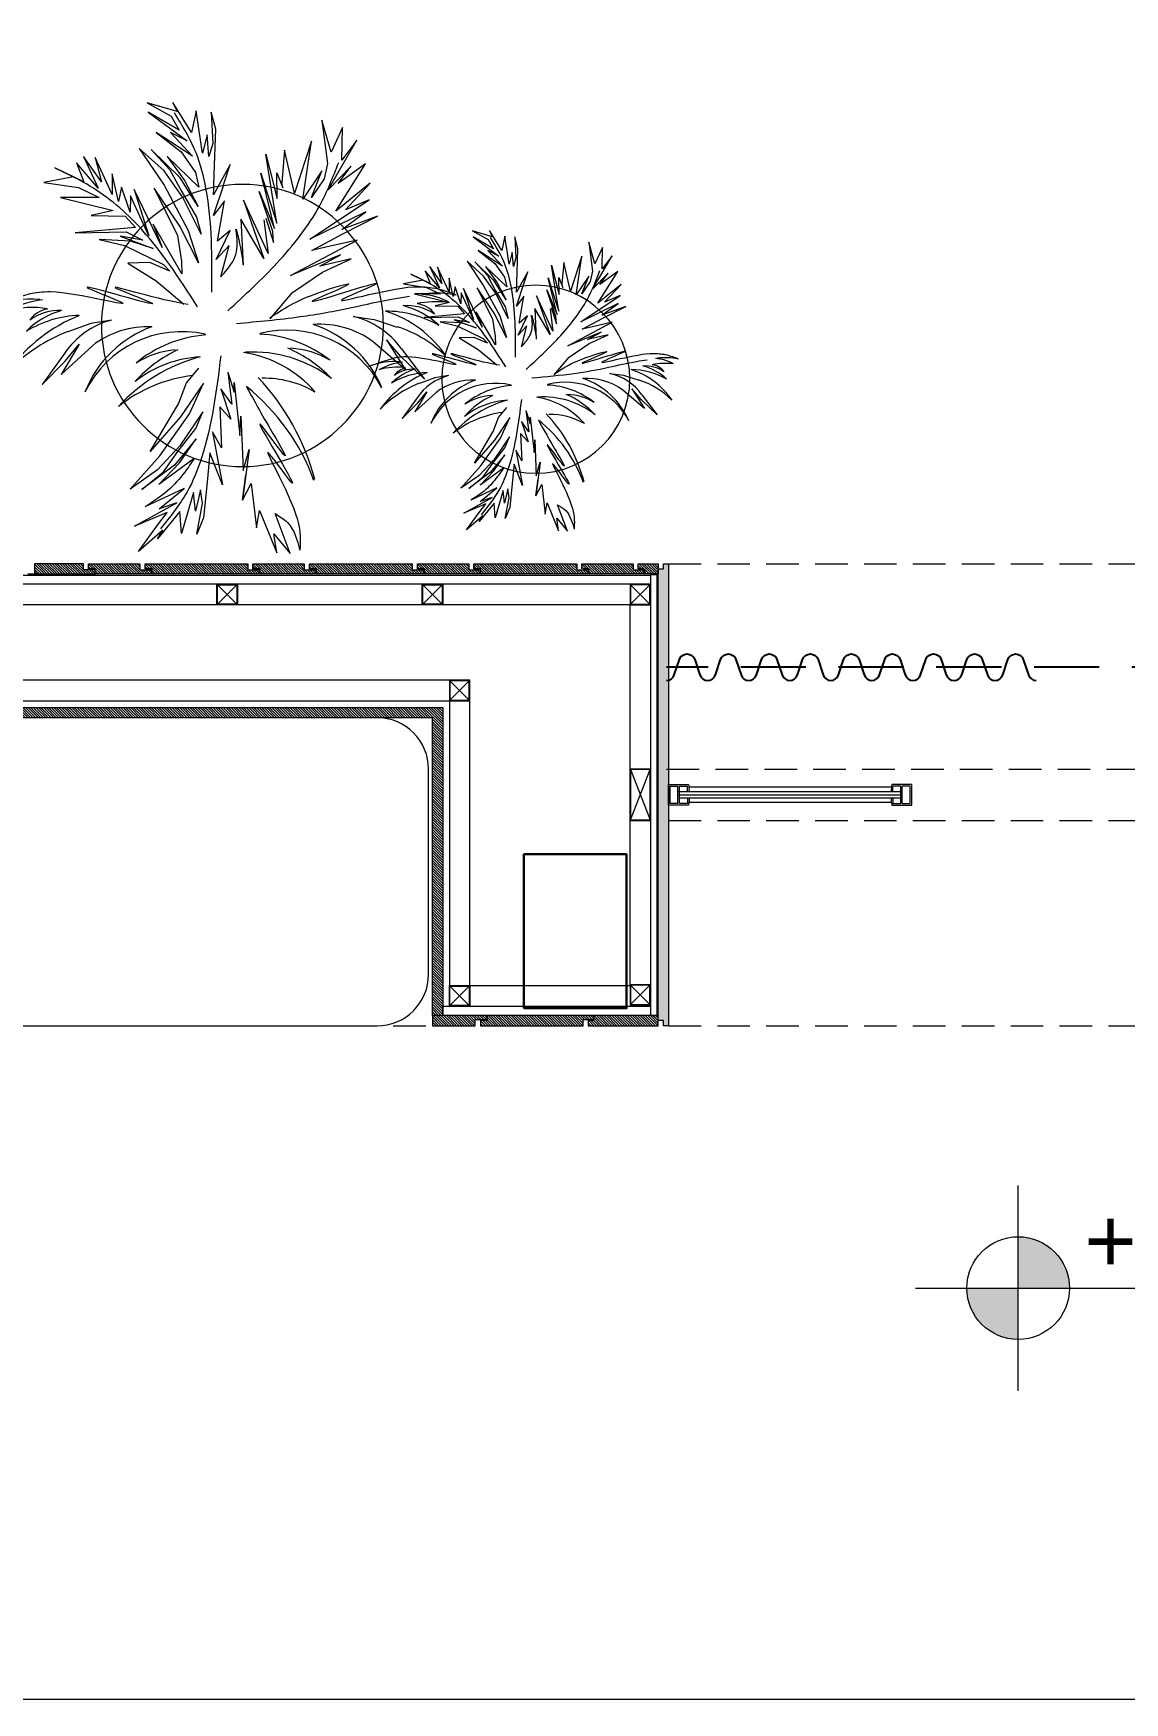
# Model space of a CAD drawing. Header units: centimetres. Extents: x 5488 to 20269, y -31398 to -19684.
# Drawn here: x 17221.9 to 17434.6, y -24180.8 to -23855.7 of the extents above; entities that cross this region are included whole.
import ezdxf
from ezdxf.enums import TextEntityAlignment as Align

# ---------------------------------------------------------------- set-up
doc = ezdxf.new("R2010")
doc.units = ezdxf.units.CM
doc.set_wipeout_variables(frame=1)
doc.linetypes.add('HIDDEN', pattern=[9.525, 6.35, -3.175])
doc.linetypes.add('HIDDENX2', pattern=[19.05, 12.7, -6.35])
doc.layers.add('0-LNS-VLF-PERDE', color=10, linetype='Continuous')
for name, color, linetype, lineweight in [('CRC_plan_kot', 4, 'Continuous', 20), ('CRC_plan_kot_isim', 3, 'Continuous', 20), ('xxx_Auto_DIMENSION_INTERIOR', 33, 'Continuous', 0), ('xxx_Auto_Dograma_Cam', 153, 'Continuous', 0), ('xxx_Auto_Dograma_Metal', 157, 'Continuous', 0), ('xxx_Auto_Element_Dograma Metal', 211, 'Continuous', 20), ('xxx_Auto_Kaplama_Ahşap', 34, 'Continuous', 0), ('xxx_Auto_Kaplama_Ahşap Tarama', 16, 'Continuous', 5), ('xxx_Auto_Kaplama_Mermer', 43, 'Continuous', 13), ('xxx_Auto_Kaplama_Siva Sap', 253, 'Continuous', 13), ('xxx_Auto_Kaplama_Tavan Alcipan', 8, 'Continuous', 13), ('xxx_Auto_Konstruksiyon_Metal', 141, 'Continuous', 0), ('xxx_Auto_Merdiven_Merdiven', 163, 'Continuous', 15), ('xxx_Auto_Mobilya_Ahsap', 34, 'Continuous', 20), ('xxx_Auto_Tasiyici_Betonarme', 1, 'Continuous', 30), ('xxx_Auto_Tefris_Silik', 252, 'Continuous', 13), ('xxx_Auto_Tefris_Tefris', 32, 'Continuous', 15), ('xxx_Auto_Yardimci_Yazi', 7, 'Continuous', 9)]:
    doc.layers.add(name, color=color, linetype=linetype, lineweight=lineweight)
doc.layers.add('wipeout', color=7, linetype='Continuous', true_color=0xffffff)
doc.layers.add('xxx_Auto_Kaplama_Mermer Tarama', color=7, linetype='Continuous', lineweight=0, true_color=0xadadad)
doc.layers.add('xxx_Auto_LANDSCAPE', color=7, linetype='Continuous', lineweight=0, true_color=0x496639)
doc.styles.add('a_Arial-50', font='arial.ttf', dxfattribs={"height": 0.125})
pattern_1 = [(135, (10220.38697, 0), (-0.2499999996, -0.2499999996), [])]

# ---------------------------------------------------------------- blocks, each defined once
blk = doc.blocks.new('A$Cb3d25d0a')
at = {"layer": 'xxx_Auto_Konstruksiyon_Metal', "lineweight": 20}
h = blk.add_hatch(color=256, dxfattribs=at)
h.dxf.hatch_style = 1
h.paths.add_polyline_path([(2, 2), (2, -2), (-2, -2), (-2, 2)])
h.paths.add_polyline_path([(1.88, 1.88), (-1.88, 1.88), (-1.88, -1.88), (1.88, -1.88)], flags=16)
for points in [[(2, -2), (2, 2), (-2, 2), (-2, -2)], [(1.88, -1.88), (1.88, 1.88), (-1.88, 1.88), (-1.88, -1.88)]]:
    blk.add_lwpolyline(points, close=True, dxfattribs=at)
for points in [[(1.88, -1.88), (-1.88, 1.88)], [(1.88, 1.88), (-1.88, -1.88)]]:
    blk.add_lwpolyline(points, dxfattribs=at)
blk = doc.blocks.new('*U64')
at = {"layer": 'xxx_Auto_Konstruksiyon_Metal', "color": 0}
blk.add_blockref('A$Cb3d25d0a', (0, 0), dxfattribs=at)
blk = doc.blocks.new('*U65')
at = {"layer": 'xxx_Auto_Kaplama_Ahşap', "color": 0, "linetype": 'ByBlock', "lineweight": -2, "transparency": 16777216}
blk.add_blockref('*U64', (0, 0), dxfattribs=at)
blk = doc.blocks.new('*U66')
at = {"layer": 'xxx_Auto_Konstruksiyon_Metal', "color": 0}
blk.add_blockref('A$Cb3d25d0a', (0, 0), dxfattribs=at)
blk = doc.blocks.new('*U67')
at = {"layer": 'xxx_Auto_Kaplama_Ahşap', "color": 0, "linetype": 'ByBlock', "lineweight": -2, "transparency": 16777216}
blk.add_blockref('*U66', (0, 0), dxfattribs=at)
blk = doc.blocks.new('gizliprofil_e')
at = {"layer": 'xxx_Auto_Element_Dograma Metal'}
for p, q in [((0.05, -2.3), (0.05, 1.1)), ((0.35, -2.3), (0.35, 1.1))]:
    blk.add_line(p, q, dxfattribs=at)
for points in [[(-1.7, -2.6), (2.2, -2.6), (2.2, 1.4), (-1.7, 1.4)], [(-1.5, 0.05), (-1.5, 0.05), (-1.5, 0.05), (-1.5, 1.1)], [(0.05, 1.1), (-1.5, 1.1)], [(0.35, -2.3), (1.9, -2.3), (1.9, 1.1), (0.35, 1.1)], [(-1.5, -1.25), (-1.5, -1.25), (-1.5, -1.25), (-1.5, -2.3)], [(-1.5, -2.3), (0.05, -2.3)]]:
    blk.add_lwpolyline(points, dxfattribs=at)
for centre, radius, start, end in [((3.52, 0.34), 5.32, 168.5228, 183.0808), ((-1.65, 0.24), 0.24, 230.6527, 307.686), ((2.75, -1.6), 4.56, 175.6886, 192.7072), ((-1.65, -1.44), 0.24, 52.3134, 129.3468)]:
    blk.add_arc(centre, radius, start, end, dxfattribs=at)
blk = doc.blocks.new('4X10 PROFİL')
at = {"layer": 'xxx_Auto_Konstruksiyon_Metal'}
h = blk.add_hatch(color=256, dxfattribs=at)
h.dxf.hatch_style = 1
h.paths.add_polyline_path([(6769.8, -31068.3), (6669.8, -31068.3), (6669.8, -31108.3), (6769.8, -31108.3)])
h.paths.add_polyline_path([(6768.8, -31107.3), (6670.8, -31107.3), (6670.8, -31069.3), (6768.8, -31069.3)], flags=16)
for p, q in [((6670.8, -31069.3), (6768.8, -31107.3)), ((6768.8, -31069.3), (6670.8, -31107.3))]:
    blk.add_line(p, q, dxfattribs=at)
for points in [[(6669.8, -31068.3), (6769.8, -31068.3), (6769.8, -31108.3), (6669.8, -31108.3)], [(6670.8, -31069.3), (6768.8, -31069.3), (6768.8, -31107.3), (6670.8, -31107.3)]]:
    blk.add_lwpolyline(points, close=True, dxfattribs=at)
blk = doc.blocks.new('*U119')
at = {"layer": '0-LNS-VLF-PERDE', "ltscale": 4}
for points in [[(-167.48, 3.42, 0.322823), (-165.98, 4.5), (-164.98, 7.5, -0.720759), (-161.98, 7.5), (-160.98, 4.5, 0.720759), (-157.98, 4.5), (-156.98, 7.5, -0.322823), (-155.48, 8.58, -0.322823), (-153.98, 7.5), (-152.98, 4.5, 0.720759), (-149.98, 4.5), (-148.98, 7.5, -0.720759), (-145.98, 7.5), (-144.98, 4.5, 0.720759), (-141.98, 4.5), (-140.98, 7.5, -0.322823), (-139.48, 8.58, -0.322823), (-137.98, 7.5), (-136.98, 4.5, 0.720759), (-133.98, 4.5), (-132.98, 7.5, -0.720759), (-129.98, 7.5), (-128.98, 4.5, 0.720759), (-125.98, 4.5), (-124.98, 7.5, -0.322823), (-123.48, 8.58, -0.322823), (-121.98, 7.5), (-120.98, 4.5, 0.720759), (-117.98, 4.5), (-116.98, 7.5, -0.720759), (-113.98, 7.5), (-112.98, 4.5, 0.322823), (-111.48, 3.42, 0.322823), (-109.98, 4.5), (-108.98, 7.5, -0.720759), (-105.98, 7.5), (-104.98, 4.5, 0.720759), (-101.98, 4.5), (-100.98, 7.5, -0.322823), (-99.48, 8.58, -0.322823), (-97.98, 7.5), (-96.98, 4.5, 0.322823), (-95.48, 3.42, 0.322823)], [(107.32, 3.42, -0.322823), (105.82, 4.5), (104.82, 7.5, 0.720759), (101.82, 7.5), (100.82, 4.5, -0.720759), (97.82, 4.5), (96.82, 7.5, 0.322823), (95.32, 8.58, 0.322823), (93.82, 7.5), (92.82, 4.5, -0.720759), (89.82, 4.5), (88.82, 7.5, 0.720759), (85.82, 7.5), (84.82, 4.5, -0.720759), (81.82, 4.5), (80.82, 7.5, 0.322823), (79.32, 8.58, 0.322823), (77.82, 7.5), (76.82, 4.5, -0.720759), (73.82, 4.5), (72.82, 7.5, 0.720759), (69.82, 7.5), (68.82, 4.5, -0.720759), (65.82, 4.5), (64.82, 7.5, 0.322823), (63.32, 8.58, 0.322823), (61.82, 7.5), (60.82, 4.5, -0.720759), (57.82, 4.5), (56.82, 7.5, 0.720759), (53.82, 7.5), (52.82, 4.5, -0.322823), (51.32, 3.42, -0.322823), (49.82, 4.5), (48.82, 7.5, 0.720759), (45.82, 7.5), (44.82, 4.5, -0.720759), (41.82, 4.5), (40.82, 7.5, 0.322823), (39.32, 8.58, 0.322823), (37.82, 7.5), (36.82, 4.5, -0.322823), (35.32, 3.42, -0.322823)]]:
    blk.add_lwpolyline(points, format="xyb", dxfattribs=at)
at = {"layer": '0-LNS-VLF-PERDE', "linetype": 'HIDDENX2'}
blk.add_lwpolyline([(-167.48, 6), (107.32, 6)], dxfattribs=at)
blk = doc.blocks.new('level_50')
for points in [[(10, 0, 0.414214), (0, 10), (0, 0)], [(0, 0), (-10, 0, 0.414214), (0, -10)]]:
    blk.add_hatch(color=256).paths.add_polyline_path(points)
for p, q in [((0, 0), (0, 20)), ((-20, 0), (0, 0)), ((0, -20), (0, 0)), ((0, 0), (55, 0))]:
    blk.add_line(p, q)
blk.add_circle((0, 0), 10)
blk = doc.blocks.new('level')
blk.add_blockref('level_50', (0, 0))
at = {"layer": 'xxx_Auto_Yardimci_Yazi', "style": 'a_Arial-50'}
blk.add_attdef('LEVEL', text='', height=12.5, dxfattribs=at).set_placement((35, 3), align=Align.CENTER)
blk = doc.blocks.new('PLAN KOT')
at = {"layer": 'CRC_plan_kot'}
ref = blk.add_blockref('level', (-1530.92, 565.75), dxfattribs=at)
ref.add_attrib('LEVEL', '+0.00', dxfattribs={"layer": 'CRC_plan_kot_isim', "height": 12.5, "style": 'a_Arial-50'}).set_placement((-1495.92, 568.75), align=Align.CENTER)
blk = doc.blocks.new('LF13B')
blk.add_wipeout([(26.03, 43.63), (26.03, 44.22), (25.88, 44.55), (25.61, 44.85), (25.1, 45.3), (24.43, 45.81), (16.25, 50.33), (15.69, 51.51), (14.39, 51.61), (13.95, 51.35), (12.45, 51.52), (10.29, 52.22), (8.71, 53.78), (6.68, 52.91), (0, 53.2), (-6.68, 52.91), (-8.71, 53.78), (-10.29, 52.22), (-12.45, 51.52), (-13.77, 51.24), (-15.59, 51.58), (-16.25, 50.33), (-18.38, 49.34), (-23.84, 46.2), (-25.1, 45.3), (-25.61, 44.85), (-25.98, 44.4), (-26.03, 44.22), (-26.03, 43.69), (-26.23, 43.54), (-26.27, 43.46), (-26.27, 40.45), (-26.18, 40.24), (-25.97, 40.15), (-25.42, 40.17), (-17.18, 42.29), (-13.61, 43.04), (-18.75, 38.27), (-24.42, 25.7), (-25.93, 18.94), (-25.97, 12), (-25.56, 8.88), (-24.34, 5.92), (-22.51, 3.51), (-19.95, 1.48), (-17.02, 0.35), (-13.92, 0), (13.92, 0), (17.13, 0.33), (19.98, 1.56), (22.5, 3.46), (24.4, 5.95), (25.62, 8.91), (25.99, 12), (25.85, 18.88), (24.64, 25.67), (22.43, 32.19), (19.17, 38.27), (13.86, 42.98), (16.62, 42.42), (21.2, 41.17), (25.22, 40.21), (25.97, 40.15), (26.18, 40.24), (26.27, 40.45), (26.27, 43.4), (26.23, 43.48)]).dxf.layer = 'wipeout'
for p, q in [((-10.15, 52.64), (-10.22, 52.48)), ((10.15, 52.64), (10.22, 52.48)), ((-14.39, 51.61), (-13.77, 51.24)), ((14.39, 51.61), (13.95, 51.35)), ((-26.27, 43.46), (-26.27, 40.45)), ((-26.03, 44.22), (-26.03, 43.69)), ((26.03, 44.22), (26.03, 43.63)), ((26.27, 43.4), (26.27, 40.45)), ((-13.92, 0), (13.92, 0))]:
    blk.add_line(p, q)
for centre, radius, start, end in [((-0.59, 10.91), 41.5, 89.1834, 128.1554), ((-0.71, 11.52), 41.68, 89.0191, 123.6913), ((-8.34, 51.83), 1.98, 32.9551, 168.5508), ((0.58, 11.09), 41.32, 51.6262, 90.8161), ((0.71, 11.52), 41.68, 56.3087, 90.9809), ((8.34, 51.83), 1.98, 11.4492, 147.0449), ((-14.95, 50.44), 1.31, 53.7762, 184.5443), ((14.95, 50.44), 1.31, 355.4557, 115.7055), ((-16.98, 35.23), 12.94, 125.1398, 128.8598), ((-15.88, 33.75), 14.78, 122.5545, 125.3252), ((15.88, 33.75), 14.78, 54.6748, 57.4455), ((16.98, 35.23), 12.94, 51.1402, 54.8602), ((-26.17, 43.46), 0.1, 128.1554, 180), ((-25.33, 44.1), 0.711, 139.8569, 169.9905), ((-23.63, 42.8), 2.85, 133.9999, 142.098), ((-20.31, 39.34), 7.64, 128.7607, 133.8254), ((-0.08, -38.29), 82.45, 72.41, 107.8981), ((0, 23.24), 24.03, 124.4886, 141.282), ((-0.25, 21.71), 25.52, 40.449, 56.4301), ((20.31, 39.34), 7.64, 46.1746, 51.2393), ((23.63, 42.8), 2.85, 37.902, 46.0001), ((25.33, 44.1), 0.711, 10.0095, 40.1431), ((26.17, 43.4), 0.1, 0, 51.6262), ((-25.97, 40.45), 0.3, 180, 270), ((-25.78, 42.73), 2.58, 265.7607, 277.9661), ((26.7, 46.68), 6.64, 253.7284, 257.1751), ((25.78, 42.73), 2.58, 257.6614, 274.2393), ((25.97, 40.45), 0.3, 270, 0), ((18.5, 13.91), 44.51, 146.8166, 182.4533), ((-18.13, 14.6), 44.17, 356.6251, 32.4012), ((-13.93, 12.04), 12.04, 180.2035, 270.0348), ((13.93, 12.04), 12.04, 269.9652, 359.7965)]:
    blk.add_arc(centre, radius, start, end)
blk = doc.blocks.new('A$C20607937')
at = {"linetype": 'ByBlock', "xscale": -1}
blk.add_blockref('LF13B', (0, 35), dxfattribs=at)
at = {"linetype": 'ByBlock', "xscale": -1, "rotation": 90}
blk.add_blockref('LF13B', (-35, 0), dxfattribs=at)
at = {"linetype": 'ByBlock'}
for p, rotation in [((35, 0), 270), ((0, -35), 180)]:
    blk.add_blockref('LF13B', p, dxfattribs=dict(at, rotation=rotation))
blk.add_wipeout([(45, 0), (44.65, -5.64), (43.59, -11.19), (41.84, -16.57), (39.43, -21.68), (36.41, -26.45), (32.8, -30.8), (28.68, -34.67), (24.11, -37.99), (19.16, -40.72), (13.91, -42.8), (8.43, -44.2), (2.83, -44.91), (-2.83, -44.91), (-8.43, -44.2), (-13.91, -42.8), (-19.16, -40.72), (-24.11, -37.99), (-28.68, -34.67), (-32.8, -30.8), (-36.41, -26.45), (-39.43, -21.68), (-41.84, -16.57), (-43.59, -11.19), (-44.65, -5.64), (-45, 0), (-44.65, 5.64), (-43.59, 11.19), (-41.84, 16.57), (-39.43, 21.68), (-36.41, 26.45), (-32.8, 30.8), (-28.68, 34.67), (-24.11, 37.99), (-19.16, 40.72), (-13.91, 42.8), (-8.43, 44.2), (-2.83, 44.91), (2.83, 44.91), (8.43, 44.2), (13.91, 42.8), (19.16, 40.72), (24.11, 37.99), (28.68, 34.67), (32.8, 30.8), (36.41, 26.45), (39.43, 21.68), (41.84, 16.57), (43.59, 11.19), (44.65, 5.64)]).dxf.layer = 'xxx_Auto_Tefris_Tefris'
for radius in [45, 44]:
    blk.add_circle((0, 0), radius)
blk = doc.blocks.new('palm_plan')
at = {"color": 0}
for p, q in [((-35.71, 74.41), (-52.98, 98.96)), ((-52.98, 98.96), (-46.84, 87.45)), ((-23.8, 73.26), (-39.93, 97.81)), ((-39.93, 97.81), (-36.47, 80.55)), ((-46.84, 87.45), (-62.2, 94.74)), ((-62.2, 94.74), (-52.98, 84)), ((-36.47, 80.55), (-41.85, 90.52)), ((-41.85, 90.52), (-35.71, 74.41)), ((-22.27, 78.25), (-29.56, 95.89)), ((-29.56, 95.89), (-23.8, 73.26)), ((-21.88, 91.67), (-22.27, 78.25)), ((-16.13, 54.85), (-21.88, 91.67)), ((-12.29, 92.06), (-13.82, 72.11)), ((-11.52, 71.73), (-12.29, 92.06)), ((-52.98, 84), (-70.26, 86.69)), ((-70.26, 86.69), (-48.38, 79.78)), ((-48.38, 79.78), (-41.85, 74.79)), ((-13.82, 72.11), (-16.89, 87.45)), ((-16.89, 87.45), (-16.13, 54.85)), ((-36.86, 60.22), (-62.58, 77.1)), ((-62.58, 77.1), (-41.47, 57.53)), ((-35.71, 64.82), (-46.07, 75.56)), ((-46.07, 75.56), (-36.86, 60.22)), ((-41.85, 74.79), (-35.71, 64.82)), ((-10.37, 53.31), (-11.52, 71.73)), ((-5.38, 77.1), (-8.83, 60.6)), ((-3.07, 37.59), (-5.38, 77.1)), ((2.3, 70.19), (-1.15, 53.7)), ((2.3, 53.7), (2.3, 70.19)), ((36.16, 67.82), (44.9, 77.21)), ((-41.47, 57.53), (-64.12, 62.14)), ((-64.12, 62.14), (-49.14, 53.7)), ((-1.92, 65.97), (-3.07, 37.59)), ((-1.15, 53.7), (-1.92, 65.97)), ((30.3, 58.6), (36.16, 67.82)), ((-42.77, 48.25), (-54.95, 53.58)), ((-54.95, 53.58), (-46.58, 53.2)), ((-46.58, 53.2), (-50, 53.96)), ((-8.83, 60.6), (-10.37, 53.31)), ((5.38, 34.9), (2.3, 53.7)), ((-30.97, 42.55), (-66.37, 52.44)), ((-66.37, 52.44), (-42.77, 48.25)), ((-29.07, 40.27), (-58.37, 45.97)), ((-58.37, 45.97), (-30.97, 42.55)), ((-89.18, 34.03), (-98.39, 35.56)), ((-98.39, 35.56), (-83.04, 29.43)), ((-27.93, 38.75), (-50, 41.03)), ((-50, 41.03), (-29.07, 40.27)), ((-35.92, 38.37), (-22.6, 36.85)), ((-35.44, 37.1), (-18.55, 31.73)), ((-22.6, 36.85), (-27.93, 38.75)), ((-80.73, 22.52), (-102.23, 28.66)), ((-102.23, 28.66), (-93.02, 21.76)), ((-72.29, 25.59), (-89.18, 34.03)), ((-77.66, 24.82), (-88.41, 28.66)), ((-88.41, 28.66), (-80.73, 22.52)), ((-83.04, 29.43), (-77.66, 24.82)), ((-48.49, 14.09), (-69.22, 33.26)), ((-69.22, 33.26), (-58.47, 18.69)), ((-18.55, 31.73), (-49.26, 31.73)), ((-49.26, 31.73), (-17.01, 28.66)), ((-17.01, 28.66), (-40.81, 26.36)), ((-40.81, 26.36), (-18.36, 17.24)), ((13.05, 18.41), (5.38, 34.9)), ((-106.07, 19.45), (-116.82, 7.18)), ((-112.21, 5.65), (-89.95, 17.92)), ((-93.02, 21.76), (-111.44, 19.45)), ((-111.44, 19.45), (-106.07, 19.45)), ((-89.95, 17.92), (-97.62, 11.78)), ((-58.47, 18.69), (-72.29, 25.59)), ((-35.44, 10.25), (-53.09, 22.52)), ((-53.09, 22.52), (-48.49, 14.09)), ((-26.99, 5.65), (-37.74, 18.69)), ((-37.74, 18.69), (-35.44, 10.25)), ((-116.82, 7.18), (-105.3, 15.62)), ((-96.86, 16.39), (-112.21, 5.65)), ((-105.3, 15.62), (-96.86, 16.39)), ((-81.5, 17.15), (-100.69, 4.88)), ((-100.69, 4.88), (-86.11, 12.55)), ((-97.62, 11.78), (-81.5, 17.15)), ((-65.38, 13.32), (-86.88, 4.88)), ((-86.11, 12.55), (-73.06, 14.85)), ((-73.06, 14.85), (-65.38, 13.32)), ((-17.78, 4.11), (-30.83, 14.85)), ((-30.83, 14.85), (-26.99, 5.65)), ((-80.73, 0.28), (-96.86, -6.62)), ((-73.82, 6.42), (-93.78, -1.25)), ((-93.78, -1.25), (-79.97, 3.35)), ((-86.88, 4.88), (-71.52, 7.95)), ((-63.84, 3.35), (-80.73, 0.28)), ((-79.97, 3.35), (-66.91, 4.11)), ((-56.17, 8.72), (-73.82, 6.42)), ((-71.52, 7.95), (-56.17, 8.72)), ((-66.91, 4.11), (-51.56, 5.65)), ((-42.35, 4.11), (-63.84, 3.35)), ((-51.56, 5.65), (-42.35, 4.11)), ((-96.86, -6.62), (-73.82, -2.79)), ((-50.79, -4.32), (-74.59, -8.16)), ((-74.59, -8.16), (-46.95, -7.39)), ((-73.82, -2.79), (-46.95, -1.25)), ((-29.29, -3.56), (-50.79, -4.32)), ((-46.95, -1.25), (-29.29, -3.56)), ((-46.95, -7.39), (-33.9, -11.23)), ((-44.65, -17.36), (-78.43, -18.13)), ((-27.71, -13.75), (-57.7, -16.59)), ((-57.7, -16.59), (-44.65, -17.36)), ((-33.9, -11.23), (-27.71, -13.75)), ((29.25, -13.53), (45.37, -18.59)), ((29.25, -13.53), (40.16, -14.9)), ((40.16, -14.9), (35.5, -12.77)), ((35.5, -12.77), (62.01, -21.59)), ((62.01, -21.59), (53.08, -16.94)), ((53.08, -16.94), (79.49, -27.71)), ((-76.13, -28.1), (-90.71, -25.03)), ((-90.71, -25.03), (-80.73, -29.63)), ((-68.45, -25.03), (-82.27, -23.5)), ((-82.27, -23.5), (-76.13, -28.1)), ((-78.43, -18.13), (-53.09, -21.2)), ((-53.09, -21.2), (-76.13, -21.2)), ((-76.13, -21.2), (-68.45, -25.03)), ((-60, -25.8), (-70.75, -55.71)), ((-67.68, -28.1), (-60, -25.8)), ((-60, -31.17), (-52.33, -25.03)), ((-59.24, -35), (-46.18, -21.96)), ((-52.33, -25.03), (-59.24, -35)), ((-46.18, -21.96), (-54.63, -31.17)), ((-53.86, -35), (-36.2, -20.43)), ((-31.6, -18.9), (-40.04, -26.57)), ((-36.2, -20.43), (-31.6, -18.9)), ((-30.11, -27.61), (-12.86, -19.5)), ((45.37, -18.59), (35.57, -20.41)), ((35.57, -20.41), (52.36, -22.28)), ((52.36, -22.28), (44.04, -24.96)), ((44.04, -24.96), (63.97, -33.04)), ((79.49, -27.71), (70.84, -20.24)), ((70.84, -20.24), (93.51, -34.47)), ((129.23, -23.51), (107.01, -21.95)), ((116.39, -26.98), (129.23, -23.51)), ((-89.18, -31.93), (-105.3, -35)), ((-105.3, -35), (-86.88, -35)), ((-86.88, -35), (-103.77, -39.6)), ((-80.73, -29.63), (-102.23, -29.63)), ((-102.23, -29.63), (-89.18, -31.93)), ((-90.71, -54.94), (-73.06, -32.7)), ((-75.36, -44.21), (-67.68, -28.1)), ((-73.06, -32.7), (-75.36, -44.21)), ((-70.75, -55.71), (-60, -31.17)), ((-54.63, -31.17), (-62.31, -45.74)), ((-62.31, -45.74), (-53.86, -35)), ((-40.04, -26.57), (-44.65, -37.3)), ((-44.65, -37.3), (-30.11, -27.61)), ((25.22, -35.42), (20.93, -26.32)), ((40.7, -40.9), (29.12, -27.37)), ((29.12, -27.37), (40.23, -45.79)), ((49, -40.98), (42.68, -34.1)), ((42.68, -34.1), (53.79, -52.52)), ((63.97, -33.04), (54.38, -33.8)), ((54.38, -33.8), (81.77, -40.67)), ((93.51, -34.47), (82.18, -27.35)), ((93.51, -34.47), (87.39, -26.64)), ((87.39, -26.64), (109.62, -33.92)), ((109.62, -33.92), (102.15, -28.72)), ((102.15, -28.72), (126.11, -29.76)), ((126.11, -29.76), (116.39, -26.98)), ((-93.02, -40.37), (-106.07, -51.11)), ((-103.77, -39.6), (-93.02, -40.37)), ((-91.48, -44.21), (-82.27, -36.54)), ((-82.27, -36.54), (-90.71, -54.94)), ((33.49, -43.95), (25.22, -35.42)), ((54.11, -64.23), (40.7, -40.9)), ((56.11, -54.67), (49, -40.98)), ((61.84, -56.44), (54.09, -43.16)), ((54.09, -43.16), (61.81, -59.2)), ((81.77, -40.67), (63.69, -39.64)), ((63.69, -39.64), (77.03, -47.43)), ((-106.07, -51.11), (-97.62, -44.21)), ((-97.62, -44.21), (-101.46, -59.55)), ((-101.46, -59.55), (-91.48, -44.21)), ((50.03, -67.81), (33.49, -43.95)), ((40.23, -45.79), (50.03, -67.81)), ((53.79, -52.52), (60.45, -68.34)), ((62.98, -48.36), (67.67, -70.97)), ((77.03, -47.43), (93.33, -56.96)), ((86.12, -54.34), (79.33, -52.35)), ((79.33, -52.35), (88.41, -59.26)), ((-21.11, -57.48), (-24, -68.02)), ((62.6, -66.02), (56.11, -54.67)), ((61.81, -59.2), (66.31, -80.11)), ((67.67, -70.97), (61.84, -56.44)), ((79.32, -76.19), (75, -59.76)), ((75, -59.76), (75.22, -82.54)), ((88.41, -59.26), (79.08, -56.18)), ((79.08, -56.18), (95.97, -70.83)), ((99.65, -63.84), (86.12, -54.34)), ((93.33, -56.96), (99.65, -63.84)), ((-24, -68.02), (-25.08, -80.8)), ((63.49, -85.62), (54.11, -64.23)), ((60.45, -68.34), (63.49, -85.62)), ((66.31, -80.11), (62.6, -66.02)), ((80.26, -66.41), (79.32, -76.19)), ((82.16, -91.76), (80.26, -66.41)), ((95.97, -70.83), (85.15, -66.89)), ((85.15, -66.89), (93.3, -83.57)), ((82.76, -73.04), (82.16, -91.76)), ((86.73, -80.53), (82.76, -73.04)), ((95.03, -95.31), (86.73, -80.53)), ((93.3, -83.57), (90.36, -79.07)), ((90.36, -79.07), (95.03, -95.31))]:
    blk.add_line(p, q, dxfattribs=at)
for points in [[(56.14, 74.49), (75.63, 78.86), (59.72, 72.5), (48.59, 69.33), (66.88, 71.71), (46.6, 62.55)], [(-15.51, -87.3), (-5.65, -104.67), (-11.63, -88.62), (-16.76, -78.24), (-6.23, -93.38), (-13.08, -72.21)]]:
    blk.add_lwpolyline(points, dxfattribs=at)
for centre, radius, start, end in [((99.17, 53.3), 81.81, 133.81944, 142.41499), ((64.92, 79.92), 34.25, 126.95285, 151.86942), ((82.98, 82.64), 50.1, 143.6631, 162.87038), ((90.53, 79.14), 53.98, 149.04253, 166.44838), ((85.76, 51.52), 56.24, 125.181, 155.21391), ((69.12, 57.69), 42.79, 111.98001, 140.92778), ((59.95, 75.91), 25.52, 120.68228, 159.65167), ((49.47, 85.09), 13.11, 100.6314, 149.19483), ((80.37, 33.28), 61.93, 99.57062, 137.52091), ((92.71, 33.32), 65.05, 110.59419, 137.49724), ((64.52, 31.9), 43.41, 101.12715, 142.03804), ((69.91, 20.84), 47.78, 119.2037, 159.35603), ((73.53, 0.03), 56.68, 93.0923, 169.43104), ((68.76, -2.86), 59.51, 88.35274, 137.05741), ((75.71, -19.74), 64.86, 117.24824, 152.69594), ((71.95, 0.37), 45.64, 124.63013, 152.18172), ((85.89, -24.6), 66.7, 117.57029, 159.02957), ((77.24, -30.93), 69.13, 108.74819, 132.00795), ((75.42, -36.07), 62.46, 106.29112, 146.55726), ((89.12, -20.29), 54.1, 125.24331, 156.33285), ((77.98, -118.6), 124.94, 80.11436, 108.49853), ((90.77, -108.29), 112.52, 85.42798, 116.71611), ((51.32, -50.14), 56.68, 142.79498, 219.13373), ((67.42, -38.46), 64.86, 159.53008, 194.97778), ((72.58, -45.48), 60.92, 158.59015, 193.41286), ((103.98, -38.38), 89.4, 170.25724, 202.88355), ((50, -49.19), 45.64, 160.04431, 187.5959), ((76.73, -32.07), 69.13, 180.21807, 203.47783), ((97.56, -54.6), 78.17, 162.32522, 193.71765), ((33.47, -61.44), 47.78, 152.87, 193.02233), ((50.25, -44.67), 59.51, 175.16861, 223.87329), ((21.66, -64.88), 43.41, 170.18799, 211.09887), ((21.4, -93.79), 56.24, 157.01211, 187.04502), ((54.53, -75.84), 85, 177.29514, 209.19575), ((-1.59, -113.58), 52.23, 149.5519, 178.13356), ((2.24, -101.23), 50.49, 162.36513, 184.77305), ((-5.72, -110.21), 42.63, 144.61489, 173.56583), ((-27.84, -89.48), 13.11, 163.0312, 211.59462), ((-14, -91.07), 25.52, 152.57436, 191.54374), ((5.65, -85.62), 42.79, 171.29824, 200.24601), ((62.27, -86.14), 87.67, 176.46895, 200.82085), ((200.52, -129.14), 254.9, 171.27038, 176.11868)]:
    blk.add_arc(centre, radius, start, end, dxfattribs=at)
for points in [[(12.54, 18.56), (11.25, 47.52), (13.83, 63.6), (13.83, 42.37), (19.63, 77.12), (19.63, 57.81), (29.29, 93.85), (34.44, 103.5)], [(7.87, 1.31), (18.64, 33.22), (25.57, 59.75), (30.57, 81.66), (32.88, 89.74)], [(0, 0), (-12.02, 33.89), (-30.06, 66.92), (-46.37, 85.36)], [(-12.4, -3.56), (-63.08, 16.39), (-82.27, 19.45), (-106.07, 17.92)], [(-17.78, 4.11), (-22.26, 12.87), (-31.96, 20.07), (-37.05, 21.73), (-25.27, 19.36), (-18.36, 17.24)], [(40.19, -7.78), (65.46, -5.69), (81.71, -4.5), (61.04, -9.39), (96.2, -7.03), (77.41, -11.47), (114.7, -12.58), (129.93, -18.14)], [(-8.57, -13.53), (-60.77, -24.26), (-91.48, -39.6), (-102.23, -48.04)], [(19.89, -13.23), (64.29, -44.75), (77.35, -59.14), (89.08, -79.91)], [(107.01, -21.95), (113.96, -17.96), (129.93, -18.14)], [(-11.67, -17.51), (-25.7, -35.93), (-35.89, -48.65), (-20.16, -34.38), (-42, -62.03), (-27.7, -49.05), (-47.89, -80.43), (-51.58, -90.73)], [(62.98, -48.36), (67.38, -55.92), (72.6, -68.22), (75.22, -82.54)]]:
    blk.add_spline(points, degree=3, dxfattribs=at)
blk = doc.blocks.new('A$C21533CF2')
blk.add_wipeout([(74.13, 39.49), (75.2, 40.42), (76.21, 41.4), (77.18, 42.44), (78.09, 43.52), (78.94, 44.65), (79.73, 45.82), (80.45, 47.03), (81.12, 48.28), (81.71, 49.57), (82.24, 50.88), (82.7, 52.21), (83.09, 53.57), (83.41, 54.95), (83.65, 56.34), (83.82, 57.75), (83.92, 59.16), (83.94, 60.57), (83.89, 61.99), (83.77, 63.39), (83.57, 64.79), (83.3, 66.18), (82.96, 67.55), (82.54, 68.91), (82.06, 70.23), (81.5, 71.54), (80.88, 72.81), (80.2, 74.04), (79.45, 75.24), (78.63, 76.4), (77.76, 77.51), (76.83, 78.58), (75.85, 79.6), (74.82, 80.56), (73.73, 81.47), (72.6, 82.32), (71.43, 83.11), (70.22, 83.83), (68.97, 84.5), (67.69, 85.09), (66.37, 85.62), (65.04, 86.08), (63.68, 86.47), (62.3, 86.79), (60.91, 87.03), (59.5, 87.2), (58.09, 87.3), (56.68, 87.32), (55.27, 87.27), (53.86, 87.15), (52.46, 86.95), (51.07, 86.68), (49.7, 86.34), (48.35, 85.92), (47.02, 85.44), (45.72, 84.89), (44.45, 84.26), (43.21, 83.58), (42.01, 82.83), (40.85, 82.02), (39.74, 81.14), (38.67, 80.22), (37.66, 79.23), (36.69, 78.2), (35.78, 77.11), (34.93, 75.98), (34.14, 74.81), (33.42, 73.6), (32.75, 72.35), (32.16, 71.07), (31.63, 69.76), (31.17, 68.42), (30.78, 67.06), (30.46, 65.68), (30.22, 64.29), (30.05, 62.89), (29.95, 61.47), (29.93, 60.06), (29.98, 58.65), (30.1, 57.24), (30.3, 55.84), (30.57, 54.45), (30.91, 53.08), (31.33, 51.73), (31.81, 50.4), (32.37, 49.1), (32.99, 47.83), (33.67, 46.59), (34.42, 45.39), (35.24, 44.23), (36.11, 43.12), (37.04, 42.05), (38.02, 41.04), (39.05, 40.07), (40.14, 39.17), (41.27, 38.32), (42.44, 37.53), (43.65, 36.8), (44.9, 36.14), (46.18, 35.54), (47.5, 35.01), (48.83, 34.55), (50.19, 34.16), (51.57, 33.85), (52.96, 33.6), (54.37, 33.43), (55.78, 33.33), (57.19, 33.31), (58.6, 33.36), (60.01, 33.48), (61.41, 33.68), (62.8, 33.95), (64.17, 34.3), (65.52, 34.71), (66.85, 35.19), (68.15, 35.75), (69.42, 36.37), (70.66, 37.06), (71.86, 37.81), (73.02, 38.62)]).dxf.layer = 'wipeout'
at = {"layer": 'xxx_Auto_Tefris_Tefris'}
blk.add_circle((56.93, 60.32), 27, dxfattribs=at)
at = {"layer": 'xxx_Auto_LANDSCAPE', "xscale": -0.364783083416274, "yscale": 0.364783083416274, "zscale": 0.3647830834162722, "rotation": 328.9633282841189}
blk.add_blockref('palm_plan', (59.41, 57.23), dxfattribs=at)

msp = doc.modelspace()

# ---------------------------------------------------------------- hatches: boundary and pattern name
at = {"layer": 'xxx_Auto_Kaplama_Ahşap Tarama', "true_color": 0xcba65d}
h = msp.add_hatch(dxfattribs=at)
h.set_pattern_fill('JIS_WOOD', color=43, scale=0.5, angle=90)
h.set_pattern_definition([(135, (-4923.5325, -2769.89736), (-0.2499999996, -0.2499999996), [])])
h.paths.add_polyline_path([(17231.68, -23960.21), (17233.98, -23960.21), (17233.98, -23961.01), (17222.18, -23961.01), (17222.18, -23959.01), (17231.68, -23959.01)])
h = msp.add_hatch(dxfattribs=at)
h.set_pattern_fill('JIS_WOOD', color=43, scale=0.5, angle=90)
h.set_pattern_definition([(135, (-4923.5325, -2769.89736), (-0.2499999996, -0.2499999996), [])])
h.paths.add_polyline_path([(17242.68, -23960.21), (17244.98, -23960.21), (17244.98, -23961.01), (17233.98, -23961.01), (17233.98, -23960.01), (17232.68, -23960.01), (17232.68, -23959.01), (17242.68, -23959.01)])
h = msp.add_hatch(dxfattribs=at)
h.set_pattern_fill('JIS_WOOD', color=43, scale=0.5, angle=90)
h.set_pattern_definition([(135, (-19189.42412, -825.4379), (-0.2499999996, -0.2499999996), [])])
h.paths.add_polyline_path([(17263.72, -23960.21), (17266.02, -23960.21), (17266.02, -23961.01), (17244.98, -23961.01), (17244.98, -23960.01), (17243.68, -23960.01), (17243.68, -23959.01), (17263.72, -23959.01)])
h = msp.add_hatch(dxfattribs=at)
h.set_pattern_fill('JIS_WOOD', color=43, scale=0.5, angle=90)
h.set_pattern_definition([(135, (-4891.49118, -2769.89736), (-0.2499999996, -0.2499999996), [])])
h.paths.add_polyline_path([(17274.72, -23960.21), (17277.02, -23960.21), (17277.02, -23961.01), (17266.02, -23961.01), (17266.02, -23960.01), (17264.72, -23960.01), (17264.72, -23959.01), (17274.72, -23959.01)])
h = msp.add_hatch(dxfattribs=at)
h.set_pattern_fill('JIS_WOOD', color=43, scale=0.5, angle=90)
h.set_pattern_definition([(135, (-19157.3828, -825.4379), (-0.2499999996, -0.2499999996), [])])
h.paths.add_polyline_path([(17295.76, -23960.21), (17298.06, -23960.21), (17298.06, -23961.01), (17277.02, -23961.01), (17277.02, -23960.01), (17275.72, -23960.01), (17275.72, -23959.01), (17295.76, -23959.01)])
h = msp.add_hatch(dxfattribs=at)
h.set_pattern_fill('JIS_WOOD', color=43, scale=0.5, angle=90)
h.set_pattern_definition([(135, (-4859.44987, -2769.89736), (-0.2499999996, -0.2499999996), [])])
h.paths.add_polyline_path([(17306.76, -23960.21), (17309.06, -23960.21), (17309.06, -23961.01), (17298.06, -23961.01), (17298.06, -23960.01), (17296.76, -23960.01), (17296.76, -23959.01), (17306.76, -23959.01)])
h = msp.add_hatch(dxfattribs=at)
h.set_pattern_fill('JIS_WOOD', color=43, scale=0.5, angle=90)
h.set_pattern_definition([(135, (-19125.3002, -825.4379), (-0.2499999996, -0.2499999996), [])])
h.paths.add_polyline_path([(17327.8, -23960.21), (17330.1, -23960.21), (17330.1, -23961.01), (17309.06, -23961.01), (17309.06, -23960.01), (17307.76, -23960.01), (17307.76, -23959.01), (17327.8, -23959.01)])
h = msp.add_hatch(dxfattribs=at)
h.set_pattern_fill('JIS_WOOD', color=43, scale=0.5, angle=90)
h.set_pattern_definition([(135, (-4827.40857, -2769.89736), (-0.2499999996, -0.2499999996), [])])
h.paths.add_polyline_path([(17338.8, -23960.21), (17341.1, -23960.21), (17341.1, -23961.01), (17330.1, -23961.01), (17330.1, -23960.01), (17328.8, -23960.01), (17328.8, -23959.01), (17338.8, -23959.01)])
h = msp.add_hatch(dxfattribs=at)
h.set_pattern_fill('JIS_WOOD', color=43, scale=0.5, angle=90)
h.set_pattern_definition([(135, (-4816.70857, -2769.89736), (-0.2499999996, -0.2499999996), [])])
h.paths.add_polyline_path([(17343.68, -23961.01), (17340.8, -23961.01), (17340.8, -23960.01), (17339.8, -23960.01), (17339.8, -23959.01), (17343.68, -23959.01)])
h = msp.add_hatch(dxfattribs=at)
h.set_pattern_fill('JIS_WOOD', color=43, scale=0.5, angle=90)
h.set_pattern_definition(pattern_1)
h.paths.add_polyline_path([(17299.68, -24047.01), (17299.68, -23989.01), (17177.74, -23989.01), (17177.74, -24047.01), (17175.74, -24047.01), (17175.74, -23987.01), (17301.68, -23987.01), (17301.68, -24047.01)])
h = msp.add_hatch(dxfattribs=at)
h.set_pattern_fill('JIS_WOOD', color=43, scale=0.5, angle=90)
h.set_pattern_definition(pattern_1)
h.paths.add_polyline_path([(17299.68, -24047.01), (17299.68, -24049.01), (17308.04, -24049.01), (17308.04, -24047.81), (17310.34, -24047.81), (17310.34, -24047.01)])
h = msp.add_hatch(dxfattribs=at)
h.set_pattern_fill('JIS_WOOD', color=43, scale=0.5, angle=90)
h.set_pattern_definition([(135, (-19124.06106, -913.43785), (-0.2499999996, -0.2499999996), [])])
h.paths.add_polyline_path([(17329.04, -24047.81), (17331.04, -24047.81), (17331.04, -24047.01), (17310.34, -24047.01), (17310.34, -24048.01), (17309.04, -24048.01), (17309.04, -24049.01), (17329.04, -24049.01)])
h = msp.add_hatch(dxfattribs=at)
h.set_pattern_fill('JIS_WOOD', color=43, scale=0.5, angle=90)
h.set_pattern_definition([(135, (-4826.46943, -2857.8973), (-0.2499999996, -0.2499999996), [])])
h.paths.add_polyline_path([(17343.68, -24047.01), (17331.04, -24047.01), (17331.04, -24048.01), (17330.04, -24048.01), (17330.04, -24049.01), (17343.68, -24049.01)])
at = {"layer": 'xxx_Auto_Kaplama_Mermer Tarama'}
h = msp.add_hatch(dxfattribs=at)
h.set_pattern_fill('AR-CONC', color=241, scale=0.01)
h.set_pattern_definition([(50, (11300.2989, -1326.3333), (1.82184669, -0.15939086), [0.1905, -2.0955]), (355, (11300.2989, -1326.3333), (-0.35243421, 1.91056845), [0.1524, -1.67640584]), (100.451445, (11300.4507, -1326.3466), (1.46941247, 1.75117752), [0.16190009, -1.78090245]), (46.1842, (11300.2989, -1325.8253), (2.7107904, -0.42042328), [0.28575, -3.14325]), (96.635558, (11300.5247, -1325.8603), (2.37404134, 2.47426125), [0.24285023, -2.67135608]), (351.184151, (11300.2989, -1325.8253), (2.37404134, 2.47426125), [0.22859967, -2.51459732]), (21, (11300.5529, -1325.9523), (1.51614391, -1.02265198), [0.1905, -2.0955]), (326, (11300.5529, -1325.9523), (0.61802028, 1.84187966), [0.1524, -1.6764]), (71.451445, (11300.6792, -1326.0375), (2.13416419, 0.81922769), [0.16190009, -1.78089938]), (37.5, (11300.29885, -1326.3333), (0.030886033, 0.845550389), [0, -1.65608, 0, -1.7018, 0, -1.68275]), (7.5, (11300.29885, -1326.3333), (0.668196625, 1.001805748), [0, -0.97028, 0, -1.61798, 0, -0.64135]), (327.5, (11299.7324, -1326.3333), (1.355905952, -0.05728744), [0, -0.635, 0, -1.9812, 0, -2.6289]), (317.5, (11299.4784, -1326.3333), (1.481291814, 0.25426491), [0, -0.8255, 0, -1.31572, 0, -1.8669])])
h.paths.add_polyline_path([(17345.68, -23959.01), (17344.68, -23959.01), (17344.68, -23960.01), (17343.68, -23960.01), (17343.68, -23961.01), (17343.68, -24047.01), (17343.68, -24047.01), (17343.68, -24048.01), (17344.68, -24048.01), (17344.68, -24049.01), (17345.68, -24049.01)])

# ---------------------------------------------------------------- linework, layer by layer
at = {"layer": 'xxx_Auto_Dograma_Cam'}
for points in [[(17347.54, -24003.41), (17390.93, -24003.41)], [(17347.54, -24004.01), (17390.93, -24004.01)], [(17347.84, -24004.61), (17390.93, -24004.61)]]:
    msp.add_lwpolyline(points, dxfattribs=at)
at = {"layer": 'xxx_Auto_Dograma_Metal'}
for points in [[(17389.11, -24002.51), (17349.68, -24002.51)], [(17389.1, -24005.51), (17349.68, -24005.51)]]:
    msp.add_lwpolyline(points, dxfattribs=at)
at = {"layer": 'xxx_Auto_Kaplama_Ahşap'}
msp.add_lwpolyline([(17298.93, -24039.01), (17298.93, -23999.01, 0.414214), (17288.93, -23989.01), (17188.93, -23989.01, 0.414214), (17178.93, -23999.01), (17178.93, -24039.01, 0.414214), (17188.93, -24049.01), (17288.93, -24049.01, 0.414214)], format="xyb", close=True, dxfattribs=at)
at = {"layer": 'xxx_Auto_Kaplama_Mermer'}
msp.add_lwpolyline([(17343.68, -23960.01), (17344.68, -23960.01), (17344.68, -23959.01), (17345.68, -23959.01), (17345.68, -24049.01), (17344.68, -24049.01), (17344.68, -24048.01), (17343.68, -24048.01)], close=True, dxfattribs=at)
at = {"layer": 'xxx_Auto_Kaplama_Siva Sap'}
msp.add_lwpolyline([(17342.18, -23961.2), (17342.18, -24047), (17343.48, -24047), (17343.48, -23961.2)], close=True, dxfattribs=at)
at = {"layer": 'xxx_Auto_Kaplama_Tavan Alcipan'}
for points in [[(17133.85, -23961.21), (17342.18, -23961.21), (17342.18, -23963.01), (17133.85, -23963.01)], [(17301.68, -24045.21), (17342.18, -24045.21), (17342.18, -24047.01), (17301.68, -24047.01)]]:
    msp.add_lwpolyline(points, close=True, dxfattribs=at)
msp.add_lwpolyline([(17174.44, -24047.01), (17174.44, -23985.71), (17302.98, -23985.71), (17302.98, -24045.21)], dxfattribs=at)
at = {"layer": 'xxx_Auto_Konstruksiyon_Metal'}
for points in [[(17302.98, -24041.17), (17338.18, -24041.17), (17338.18, -23967.01), (17139.68, -23967.01), (17139.68, -24041.17), (17170.44, -24041.17), (17170.44, -23985.71)], [(17302.98, -23981.71), (17174.33, -23981.71)], [(17306.98, -24041.17), (17306.98, -23985.71)]]:
    msp.add_lwpolyline(points, dxfattribs=at)
at = {"layer": 'xxx_Auto_Merdiven_Merdiven'}
msp.add_lwpolyline([(16527.84, -24180.17), (17620.68, -24180.17)], dxfattribs=at)
at = {"layer": 'xxx_Auto_Mobilya_Ahsap'}
for points in [[(17220.82, -23961.01), (17233.98, -23961.01), (17233.98, -23960.21), (17231.68, -23960.21), (17231.68, -23959.01), (17222.18, -23959.01), (17222.18, -23961.01)], [(17232.68, -23960.01), (17232.68, -23959.01), (17242.68, -23959.01), (17242.68, -23960.21), (17244.98, -23960.21), (17244.98, -23961.01), (17233.98, -23961.01), (17233.98, -23960.01), (17232.68, -23960.01)], [(17243.68, -23960.01), (17243.68, -23959.01), (17263.72, -23959.01), (17263.72, -23960.21), (17266.02, -23960.21), (17266.02, -23961.01), (17244.98, -23961.01), (17244.98, -23960.01), (17243.68, -23960.01)], [(17264.72, -23960.01), (17264.72, -23959.01), (17274.72, -23959.01), (17274.72, -23960.21), (17277.02, -23960.21), (17277.02, -23961.01), (17266.02, -23961.01), (17266.02, -23960.01), (17264.72, -23960.01)], [(17275.72, -23960.01), (17275.72, -23959.01), (17295.76, -23959.01), (17295.76, -23960.21), (17298.06, -23960.21), (17298.06, -23961.01), (17277.02, -23961.01), (17277.02, -23960.01), (17275.72, -23960.01)], [(17296.76, -23960.01), (17296.76, -23959.01), (17306.76, -23959.01), (17306.76, -23960.21), (17309.06, -23960.21), (17309.06, -23961.01), (17298.06, -23961.01), (17298.06, -23960.01), (17296.76, -23960.01)], [(17307.76, -23960.01), (17307.76, -23959.01), (17327.8, -23959.01), (17327.8, -23960.21), (17330.1, -23960.21), (17330.1, -23961.01), (17309.06, -23961.01), (17309.06, -23960.01), (17307.8, -23960.01)], [(17328.8, -23960.01), (17328.8, -23959.01), (17338.8, -23959.01), (17338.8, -23960.21), (17341.1, -23960.21), (17341.1, -23961.01), (17330.1, -23961.01), (17330.1, -23960.01), (17329.1, -23960.01)], [(17339.8, -23960.01), (17339.8, -23959.01), (17343.68, -23959.01), (17343.68, -23961.01), (17340.8, -23961.01), (17340.8, -23960.01), (17339.8, -23960.01)], [(17309.04, -24048.01), (17309.04, -24049.01), (17329.04, -24049.01), (17329.04, -24047.81), (17331.04, -24047.81), (17331.04, -24047.01), (17310.34, -24047.01), (17310.34, -24048.01), (17309.04, -24048.01)], [(17330.04, -24048.01), (17330.04, -24049.01), (17343.68, -24049.01), (17343.68, -24047.01), (17331.04, -24047.01), (17331.04, -24048.01), (17330.04, -24048.01)]]:
    msp.add_lwpolyline(points, dxfattribs=at)
for points in [[(17299.68, -24047.01), (17299.68, -23989.01), (17177.74, -23989.01), (17177.74, -24047.01), (17175.74, -24047.01), (17175.74, -23987.01), (17301.68, -23987.01), (17301.68, -24047.01)], [(17299.68, -24047.01), (17299.68, -24049.01), (17308.04, -24049.01), (17308.04, -24047.81), (17310.34, -24047.81), (17310.34, -24047.01)]]:
    msp.add_lwpolyline(points, close=True, dxfattribs=at)
at = {"layer": 'xxx_Auto_Tasiyici_Betonarme'}
msp.add_lwpolyline([(17317.5, -24045.61), (17337.5, -24045.61), (17337.5, -24015.61), (17317.5, -24015.61)], close=True, dxfattribs=at)
at = {"layer": 'xxx_Auto_Tefris_Silik', "linetype": 'HIDDEN'}
for points in [[(17345.68, -23959.01), (17620.68, -23959.01)], [(17345.32, -23999.01), (17620.12, -23999.01)], [(17345.68, -24009.01), (17620.12, -24009.01)], [(17177.74, -24049.01), (17299.68, -24049.01)], [(17345.68, -24049.01), (17620.12, -24049.01)]]:
    msp.add_lwpolyline(points, dxfattribs=at)

# ---------------------------------------------------------------- block references
at = {"xscale": -1}
for name, p in [('*U119', (17452.63, -23985.17)), ('gizliprofil_e', (17347.88, -24003.41))]:
    msp.add_blockref(name, p, dxfattribs=at)
msp.add_blockref('gizliprofil_e', (17390.89, -24003.41))
at = {"layer": 'xxx_Auto_DIMENSION_INTERIOR'}
msp.add_blockref('PLAN KOT', (18944.73, -24665.85), dxfattribs=at)
at = {"layer": 'xxx_Auto_Kaplama_Ahşap', "xscale": -1, "rotation": 180}
for name, p in [('*U65', (17259.68, -23965.01)), ('*U67', (17259.68, -23965.01)), ('*U65', (17299.68, -23965.01)), ('*U67', (17299.68, -23965.01))]:
    msp.add_blockref(name, p, dxfattribs=at)
at = {"layer": 'xxx_Auto_Konstruksiyon_Metal', "color": 0, "rotation": 180}
for p in [(17340.18, -23965.01), (17304.98, -23983.71), (17340.18, -24043.01)]:
    msp.add_blockref('A$Cb3d25d0a', p, dxfattribs=at)
at = {"layer": 'xxx_Auto_Konstruksiyon_Metal', "color": 0, "xscale": -1, "rotation": 180}
msp.add_blockref('A$Cb3d25d0a', (17304.98, -24043.17), dxfattribs=at)
at = {"layer": 'xxx_Auto_Mobilya_Ahsap', "xscale": -0.1000000000000028, "yscale": 0.1000000000000028, "zscale": 0.1, "rotation": 90}
msp.add_blockref('4X10 PROFİL', (14231.35, -23332.03), dxfattribs=at)

# ---------------------------------------------------------------- next in the draw order: block references
at = {"layer": 'xxx_Auto_Tefris_Tefris', "linetype": 'ByBlock', "xscale": -1.017866091454594, "yscale": 1.017866091454594, "zscale": 1.017866091454596, "rotation": 263.6633441428334}
msp.add_blockref('A$C21533CF2', (17195.25, -23963.43), dxfattribs=at)
at = {"layer": 'xxx_Auto_Tefris_Tefris', "rotation": 45.00000000000001}
msp.add_blockref('A$C20607937', (17327.48, -24281.33), dxfattribs=at)

# ---------------------------------------------------------------- next in the draw order: block references
at = {"layer": 'xxx_Auto_Tefris_Tefris', "linetype": 'ByBlock', "xscale": -0.6785773943030611, "yscale": 0.6785773943030611, "zscale": 0.6785773943030642, "rotation": 263.6633441428334}
msp.add_blockref('A$C21533CF2', (17274.88, -23956.96), dxfattribs=at)

doc.saveas('drawing.dxf')
